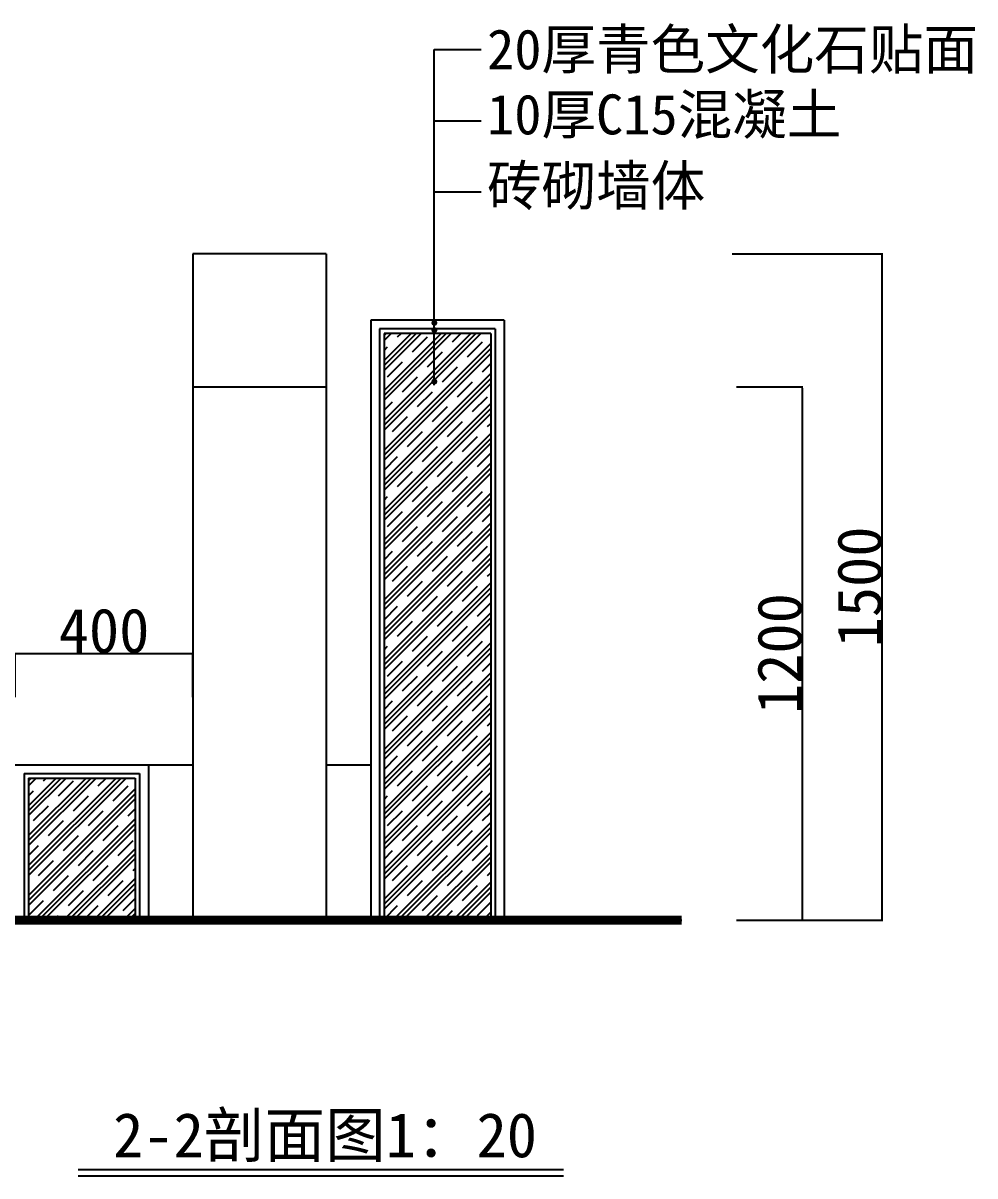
# Model space of a CAD drawing. Extents: x 537 to 24606, y 10245 to 27150.
# Drawn here: x 9493 to 11635, y 24021 to 26615 of the extents above; entities that cross this region are included whole.
import ezdxf

# ---------------------------------------------------------------- set-up
doc = ezdxf.new("R2010")
doc.units = 0
doc.layers.get('0').update_dxf_attribs({"linetype": 'CONTINUOUS'})
doc.layers.get('DEFPOINTS').update_dxf_attribs({"linetype": 'CONTINUOUS'})
for name, color, linetype in [('建筑', 1, 'CONTINUOUS'), ('标注', 5, 'CONTINUOUS'), ('路', 7, 'CONTINUOUS'), ('铺装', 8, 'CONTINUOUS')]:
    doc.layers.add(name, color=color, linetype=linetype)
doc.styles.get("Standard").update_dxf_attribs({"font": '', "height": 100})
doc.styles.get('STANDARD').set_extended_font_data('KaiTi_GB2312')
doc.dimstyles.new('ISO-25', dxfattribs={"dimtxt": 2.5, "dimasz": 2.5, "dimexe": 1.25, "dimexo": 0.625, "dimtad": 1, "dimtxsty": 'STANDARD', "dimcen": 2.5, "dimazin": 3, "dimtfac": 1, "dimtmove": 0, "dimatfit": 3})

# ---------------------------------------------------------------- blocks, each defined once
blk = doc.blocks.new('*D60')
at = {"layer": 'DEFPOINTS', "color": 0}
for p in [(11097.1, 25796.2), (11097.1, 24596.2), (11246.1, 24596.2)]:
    blk.add_point(p, dxfattribs=at)
at = {"layer": '标注', "color": 0}
for p, q in [((11097.8, 25796.2), (11247.3, 25796.2)), ((11246.1, 25793.7), (11246.1, 24598.7)), ((11097.8, 24596.2), (11247.3, 24596.2))]:
    blk.add_line(p, q, dxfattribs=at)
for points in [[(11245.7, 25793.7), (11246.5, 25793.7), (11246.1, 25796.2)], [(11245.7, 24598.7), (11246.5, 24598.7), (11246.1, 24596.2)]]:
    blk.add_solid(points, dxfattribs=at)
at = {"layer": '标注', "color": 0, "insert": (11195.4, 25196.2), "char_height": 100, "attachment_point": 5, "rotation": 90}
blk.add_mtext('1200', dxfattribs=at)
blk = doc.blocks.new('*D61')
at = {"layer": 'DEFPOINTS', "color": 0}
for p in [(11087.8, 26096.2), (11425.9, 26096.2), (11226.6, 24596.2)]:
    blk.add_point(p, dxfattribs=at)
at = {"layer": '标注', "color": 0}
for p, q in [((11088.4, 26096.2), (11427.1, 26096.2)), ((11425.9, 24598.7), (11425.9, 26093.7)), ((11227.2, 24596.2), (11427.1, 24596.2))]:
    blk.add_line(p, q, dxfattribs=at)
for points in [[(11425.4, 26093.7), (11426.3, 26093.7), (11425.9, 26096.2)], [(11425.4, 24598.7), (11426.3, 24598.7), (11425.9, 24596.2)]]:
    blk.add_solid(points, dxfattribs=at)
at = {"layer": '标注', "color": 0, "insert": (11375.2, 25346.2), "char_height": 100, "attachment_point": 5, "rotation": 90}
blk.add_mtext('1500', dxfattribs=at)
blk = doc.blocks.new('*D64')
at = {"layer": 'DEFPOINTS', "color": 0}
for p in [(9874.9, 25196.6), (9474.9, 25097.4), (9874.9, 25097.3)]:
    blk.add_point(p, dxfattribs=at)
at = {"layer": '标注', "color": 0}
for p, q in [((9474.9, 25098), (9474.9, 25197.9)), ((9477.4, 25196.6), (9872.4, 25196.6)), ((9874.9, 25097.9), (9874.9, 25197.9))]:
    blk.add_line(p, q, dxfattribs=at)
for points in [[(9477.4, 25197), (9477.4, 25196.2), (9474.9, 25196.6)], [(9872.4, 25197), (9872.4, 25196.2), (9874.9, 25196.6)]]:
    blk.add_solid(points, dxfattribs=at)
at = {"layer": '标注', "color": 0, "insert": (9674.9, 25247.3), "char_height": 100, "attachment_point": 5}
blk.add_mtext('400', dxfattribs=at)

msp = doc.modelspace()

# ---------------------------------------------------------------- hatches: boundary and pattern name
at = {"layer": '路'}
for points in [[(10411.403, 25940.467, 1), (10424.843, 25940.467, 1)], [(10411.403, 25924.249, 1), (10424.843, 25924.249, 1)], [(10411.403, 25808.293, 1), (10424.843, 25808.293, 1)]]:
    msp.add_hatch(color=256, dxfattribs=at).paths.add_polyline_path(points)
at = {"layer": '铺装'}
h = msp.add_hatch(dxfattribs=at)
h.set_pattern_fill('CLAY', color=256, scale=10, angle=45, style=0)
h.set_pattern_definition([(45, (47648.46, -65397.725), (-33.67596, 33.67596), []), (45, (47642.845, -65392.113), (-33.67596, 33.67596), []), (45, (47637.233, -65386.5), (-33.67596, 33.67596), []), (45, (47626.007, -65375.275), (-33.67596, 33.67596), [47.625, -31.75])])
h.paths.add_polyline_path([(10304.88, 24596.181), (10544.88, 24596.181), (10544.88, 25916.918), (10304.88, 25916.918)])
h.paths.add_polyline_path([(9744.88, 24916.181), (9504.88, 24916.181), (9504.88, 24596.181), (9744.88, 24596.181)])

# ---------------------------------------------------------------- linework, layer by layer
for p, q in [((9874.88, 26096.181), (9874.88, 24946.181)), ((10174.88, 26096.181), (9874.88, 26096.181)), ((10174.88, 26096.181), (10174.88, 24596.181)), ((10274.88, 25946.918), (10274.88, 24596.181)), ((10574.88, 25946.918), (10574.88, 24596.181)), ((10294.88, 25926.918), (10294.88, 24596.181)), ((10554.88, 25926.918), (10554.88, 24596.181)), ((10304.88, 25916.918), (10304.88, 24596.181)), ((10544.88, 25916.918), (10544.88, 24596.181)), ((9874.88, 25796.181), (10174.88, 25796.181)), ((9074.88, 24946.181), (9874.88, 24946.181)), ((9774.88, 24946.181), (9774.88, 24596.181)), ((9874.88, 24946.181), (9874.88, 24596.181)), ((10174.88, 24946.181), (10274.88, 24946.181)), ((9494.88, 24926.181), (9754.88, 24926.181)), ((9494.88, 24926.181), (9494.88, 24596.181)), ((9504.88, 24916.181), (9504.88, 24596.181)), ((9504.88, 24916.181), (9744.88, 24916.181)), ((9744.88, 24916.181), (9744.88, 24596.181)), ((9754.88, 24926.181), (9754.88, 24596.181)), ((9074.88, 24596.181), (10974.88, 24596.181))]:
    msp.add_line(p, q)
at = {"layer": '建筑'}
msp.add_line((9617.002, 24035.169), (10709.08, 24035.169), dxfattribs=at)
at = {"layer": '标注'}
for p, q in [((10417.836, 25800.034), (10417.836, 26555.463)), ((10417.836, 26555.463), (10523.788, 26555.463)), ((10417.836, 26395.463), (10523.788, 26395.463)), ((10417.836, 26235.463), (10523.788, 26235.463))]:
    msp.add_line(p, q, dxfattribs=at)
at = {"layer": '路'}
for p, q in [((10574.88, 25946.918), (10274.88, 25946.918)), ((10554.88, 25926.918), (10294.88, 25926.918)), ((10544.88, 25916.918), (10304.88, 25916.918)), ((9617.002, 24020.646), (10709.08, 24020.646))]:
    msp.add_line(p, q, dxfattribs=at)
at = {"layer": '路', "const_width": 20}
msp.add_lwpolyline([(10974.88, 24596.181), (8428.467, 24596.181)], dxfattribs=at)

# ---------------------------------------------------------------- texts
at = {"layer": '标注', "char_height": 90, "attachment_point": 1}
for s, insert, width in [('20厚青色文化石贴面', (10536.732, 26601.234), 1418), ('10厚C15混凝土', (10536.732, 26454.634), 2400), ('砖砌墙体', (10536.732, 26294.634), 2400)]:
    msp.add_mtext(s, dxfattribs=dict(at, insert=insert, width=width))
at = {"layer": '路', "insert": (9695.373, 24162.6), "char_height": 100, "attachment_point": 1}
msp.add_mtext('2-2剖面图1：20', dxfattribs=at)

# ---------------------------------------------------------------- dimensions: what is measured, and where the dimension line sits
at = {"layer": '标注'}
for base, p1, p2, picture, middle in [((11425.851, 26096.181), (11226.577, 24596.181), (11087.795, 26096.181), '*D61', (11375.226, 25346.181)), ((11246.067, 24596.181), (11097.132, 25796.181), (11097.132, 24596.181), '*D60', (11195.442, 25196.181))]:
    dim = msp.add_linear_dim(base=base, p1=p1, p2=p2, angle=90, dimstyle='ISO-25', dxfattribs=at)
    dim.commit()
    dim.dimension.update_dxf_attribs({"geometry": picture, "text_midpoint": middle})
dim = msp.add_linear_dim(base=(9874.88, 25196.632), p1=(9474.88, 25097.377), p2=(9874.88, 25097.315), dimstyle='ISO-25', dxfattribs=at)
dim.commit()
dim.dimension.update_dxf_attribs({"geometry": '*D64', "text_midpoint": (9674.88, 25247.257)})

doc.saveas('drawing.dxf')
